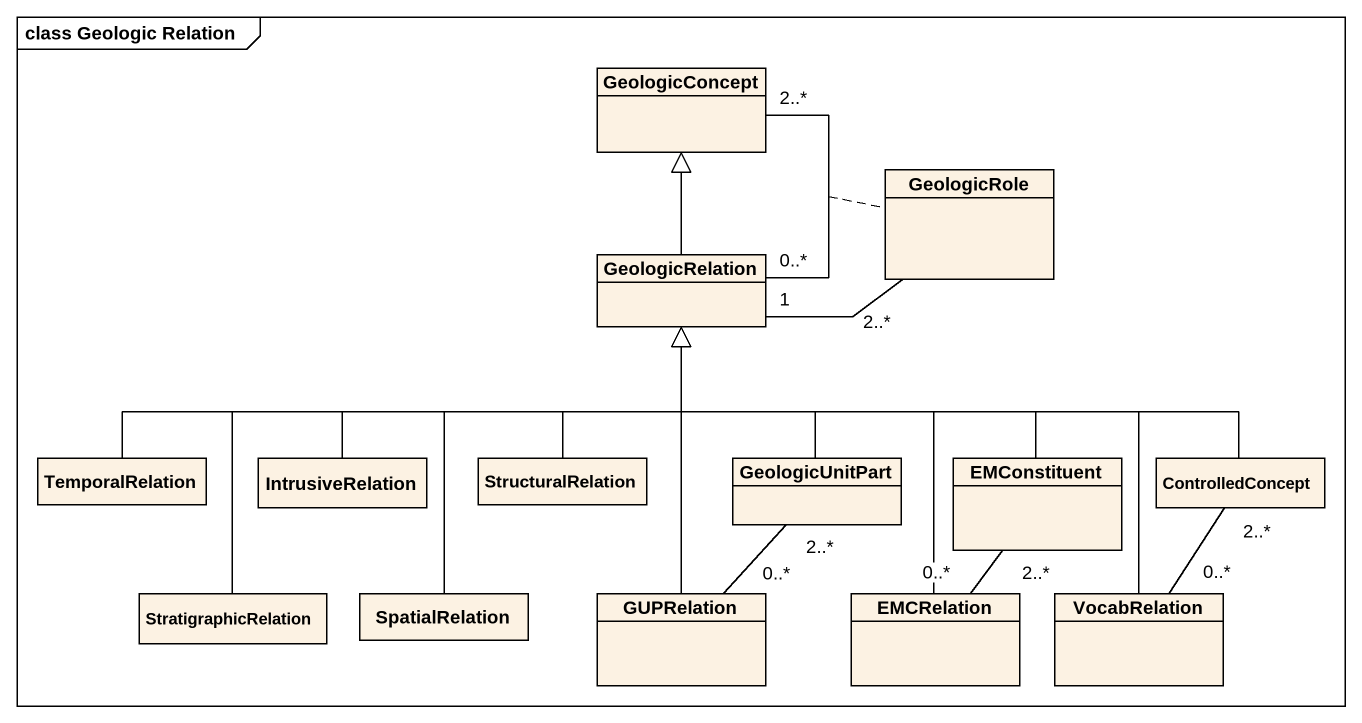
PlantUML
@startuml
mainframe class Geologic Relation
hide circle
hide empty members
class GeologicConcept
class GeologicRole
class GeologicRelation
class TemporalRelation
class IntrusiveRelation
class StructuralRelation
class GeologicUnitPart
class EMConstituent
class ControlledConcept
class StratigraphicRelation
class SpatialRelation
class GUPRelation
class EMCRelation
class VocabRelation
GeologicRelation -up-|> GeologicConcept
GeologicRelation "0..*" -up- "2..*" GeologicConcept
(GeologicRelation, GeologicConcept) .. GeologicRole
GeologicRelation "1" -right- "2..*" GeologicRole
TemporalRelation -right-|> GeologicRelation
IntrusiveRelation -right-|> GeologicRelation
StructuralRelation -up-|> GeologicRelation
GeologicUnitPart -up-|> GeologicRelation
GeologicUnitPart "2..*" -- "0..*" GUPRelation
EMConstituent -up-|> GeologicRelation
EMConstituent "2..*" -- "0..*" EMCRelation
ControlledConcept -left-|> GeologicRelation
ControlledConcept "2..*" -- "0..*" VocabRelation
StratigraphicRelation -up-|> GeologicRelation
SpatialRelation -up-|> GeologicRelation
GUPRelation -up-|> GeologicRelation
EMCRelation -up-|> GeologicRelation
VocabRelation -up-|> GeologicRelation
@enduml
